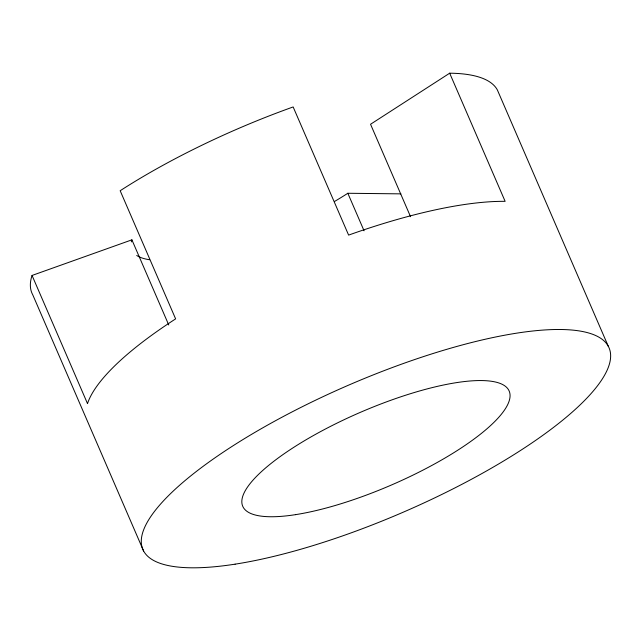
<?xml version="1.0" encoding="UTF-8"?>
<svg xmlns="http://www.w3.org/2000/svg" width="641" height="641" viewBox="0 0 641 641"><rect width="100%" height="100%" fill="white"/><g stroke="black" fill="none" stroke-linecap="round" stroke-linejoin="round"><path stroke-width="0.96" d="M608.285 346.276L497.376 89.972A253.956 69.148 -23.4 0 0 449.678 73.194L370.546 124.258L410.552 216.714M143.624 551.028L32.715 294.724A253.956 69.148 -23.4 0 1 32.05 275.454L131.902 239.838L168.743 324.971M334.65 201.394A145.122 39.51 -23.4 0 0 347.831 193.27L400.905 193.862M449.678 73.194L505.132 201.346A253.956 69.148 -23.4 0 0 348.616 235.103L293.153 106.951A253.956 69.148 -23.4 0 0 120.171 190.73L175.626 318.881A253.956 69.148 -23.4 0 0 87.505 403.606L32.05 275.454M347.831 193.27L364.072 230.8M149.641 259.733A145.122 39.51 -23.4 0 1 136.717 255.471M131.333 241.905A145.122 39.51 -23.4 0 1 131.902 239.838M235.111 564.16A253.956 69.148 -23.4 0 0 608.95 365.546A253.956 69.148 -23.4 0 0 283.803 416.249A253.956 69.148 -23.4 0 0 235.111 564.16M295.477 514.659A145.122 39.51 -23.4 0 0 509.098 401.162A145.122 39.51 -23.4 0 0 323.296 430.135A145.122 39.51 -23.4 0 0 295.477 514.659"/></g></svg>
